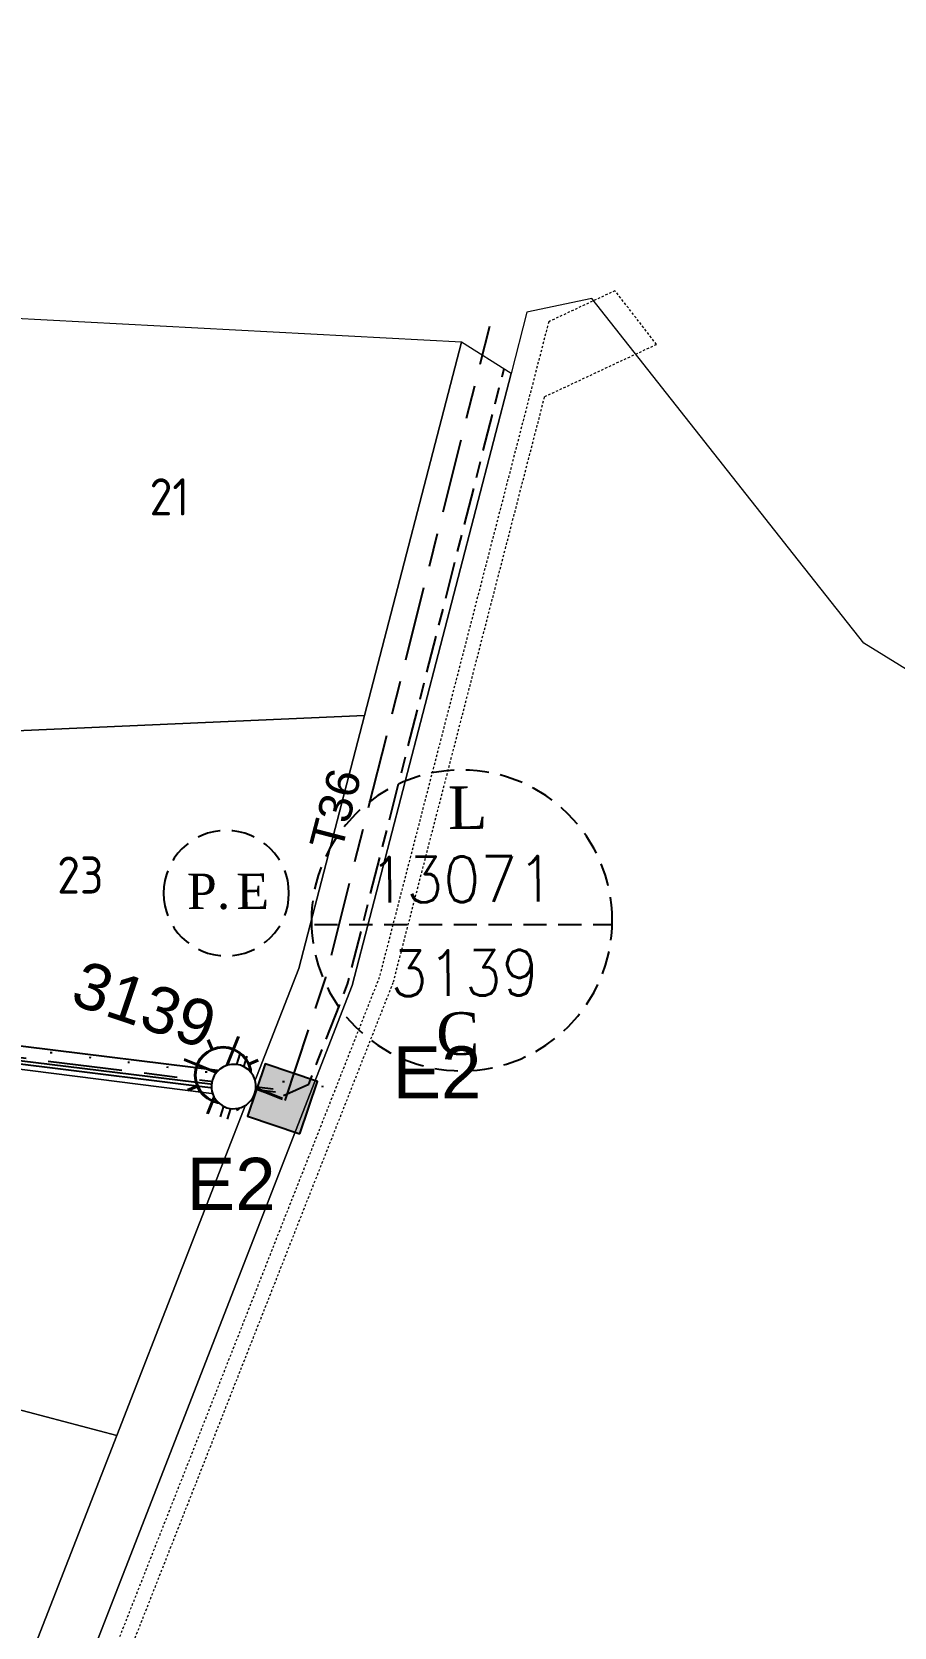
# Model space of a CAD drawing. Header units: metres. Extents: x 297818 to 299097, y 6264861 to 6266140.
# Drawn here: x 298500.6 to 298547, y 6265530.3 to 6265616.2 of the extents above; entities that cross this region are included whole.
import ezdxf
from ezdxf.enums import TextEntityAlignment as Align

# ---------------------------------------------------------------- set-up
doc = ezdxf.new("R2010")
doc.units = ezdxf.units.M
for name, pattern in [('Cable Exist UG', [8.2, 4, -1.2, 1.8, -1.2]), ('Cable Remove', [2, 0, -2]), ('HIDDEN', [0.375, 0.25, -0.125]), ('HIDDEN2', [0.1875, 0.125, -0.0625]), ('IECLCHAINA', [8.2, 4, -1.2, 1.8, -1.2])]:
    doc.linetypes.add(name, pattern=pattern)
doc.layers.get('0').update_dxf_attribs({"color": 6})
doc.layers.add('Cadastre Land Parcels_SP_EXT', color=9, linetype='Continuous', lineweight=5)
doc.layers.add('Cadastre Other Property_SP_EXT', color=9, linetype='HIDDEN', lineweight=5)
for name, color, linetype in [('Equip_LV_NEW', 2, 'Continuous'), ('Equip_SP_SL_EXT', 7, 'Continuous'), ('Mains_LV_EXT', 7, 'Continuous'), ('Mains_LV_NEW_T84', 2, 'Continuous'), ('Notes_LV_MISC', 7, 'Continuous'), ('Notes_SL_MISC', 7, 'Continuous'), ('Notes_SP_MISC', 7, 'Continuous'), ('SupportsUG_SP_LV_SL_EXT', 7, 'Continuous'), ('UG_Details_SP_MISC', 7, 'Continuous')]:
    doc.layers.add(name, color=color, linetype=linetype)
doc.styles.add('AR12', font='Simplex')
doc.styles.add('COLUMN_LABEL', font='arial.ttf')
doc.styles.add('iecARIAL', font='arial.ttf', dxfattribs={"height": 2})
doc.styles.add('iecDevPlan', font='isocp.shx', dxfattribs={"height": 1.8})
doc.styles.add('iecNAME', font='times.ttf')
doc.styles.add('POLE_LABEL', font='arial.ttf')
doc.styles.get("Standard").update_dxf_attribs({"font": 'arial.ttf'})
doc.linetypes.add('Cable New UG', pattern='A,7,-0.25,["x",Standard,S=2,R=0,X=0.2,Y=-0.8],-2.1', length=9.35)

# ---------------------------------------------------------------- blocks, each defined once
blk = doc.blocks.new('COLUMN_EXT')
blk.add_hatch(color=256).paths.add_polyline_path([(-1.485, 1.485), (-1.485, -1.485), (1.485, -1.485), (1.485, 1.485)])
blk.add_lwpolyline([(-1.485, -1.485), (1.485, -1.485), (1.485, 1.485), (-1.485, 1.485)], close=True)
for tag, height, style, flags, p in [('ASSET_NUM', 2.5, 'COLUMN_LABEL', 8, (2, 2)), ('STRUCTURE_PLANT_NUMBER', 0.2, 'POLE_LABEL', 9, (1.813, 0.031)), ('STREET_CODE', 0.2, 'COLUMN_LABEL', 9, (1.813, -0.2))]:
    blk.add_attdef(tag, text='', height=height, dxfattribs=dict(style=style, flags=flags)).set_placement(p, align=Align.MIDDLE_LEFT)
at = {"flags": 9}
for tag, p in [('OWNED_BY', (1.813, -0.6)), ('STATE', (1.813, -0.8)), ('COLUMN_TYPE', (1.813, -0.4)), ('STREETNAME', (1.813, -1.6)), ('SUBURB', (1.813, -1.8)), ('USAGE', (1.813, -1)), ('LEGEND', (1.813, -1.2)), ('LOCATION', (1.813, -1.4)), ('NOTES', (1.813, -2))]:
    blk.add_attdef(tag, text='', height=0.2, dxfattribs=at).set_placement(p, align=Align.MIDDLE_LEFT)
at = {"flags": 1}
blk.add_attdef('Z', (1.813, -2.351), '', height=0.2, dxfattribs=at)
blk = doc.blocks.new('*U155')
at = {"lineweight": 40}
for p, q in [((-4.03, -0.809), (-2.356, 3.368)), ((-4.004, 3.176), (-3.783, 2.658)), ((-1.105, 0.442), (-5.282, 2.116)), ((-1.297, 2.091), (-1.814, 1.869)), ((-5.089, 0.468), (-4.572, 0.689)), ((0, 0), (-1.804, 0.723)), ((-2.382, -0.617), (-2.603, -0.1))]:
    blk.add_line(p, q, dxfattribs=at)
blk.add_circle((-3.193, 1.279), 1.5, dxfattribs=at)
at = {"style": 'iecARIAL', "flags": 8}
blk.add_attdef('ASSET_NUM', (1.5, 1.5), '', height=2.5, dxfattribs=at)
for tag, p, height, flags in [('CONSTRUCTED_VOLTAGE', (0.981, -0.653), 0.2, 9), ('CONTROL_TYPE', (0.981, -0.853), 0.2, 9), ('LANTERN_PURPOSE', (0.981, -1.053), 0.2, 9), ('LNUMBER', (2.181, -3.253), 2.5, 8), ('OPERATING_VOLTAGE', (0.981, -1.653), 0.2, 9), ('ORIENTATION', (0.981, -1.853), 0.2, 9), ('LANTERN_TYPE', (0.981, -1.253), 0.2, 9), ('NO_PHASES', (0.981, -1.453), 0.2, 9), ('OWNED_BY', (0.981, -2.053), 0.2, 9), ('STATE', (0.981, -2.253), 0.2, 9), ('CEXIST', (0.981, -2.653), 0.2, 9), ('USAGE', (0.981, -2.453), 0.2, 9), ('CNEW', (0.981, -2.853), 0.2, 9), ('CNUMBER', (0.981, -3.053), 0.2, 9), ('CREMOVE', (0.981, -3.253), 0.2, 9), ('CREPLACE', (0.981, -3.453), 0.2, 9), ('LKINGHEIGHT', (0.981, -3.653), 0.2, 9), ('LBRACKET', (0.981, -3.853), 0.2, 9), ('LBRACKETVOCAB', (0.981, -4.053), 0.2, 9), ('LCATEGORY', (0.981, -4.253), 0.2, 9), ('LCHARGE1', (0.981, -4.453), 0.2, 9), ('LCHARGE1PERCENT', (0.981, -4.653), 0.2, 9), ('LCHARGE2', (0.981, -4.853), 0.2, 9), ('LCHARGE2PERCENT', (0.981, -5.053), 0.2, 9), ('LCHARGE3', (0.981, -5.253), 0.2, 9), ('LCHARGE3PERCENT', (0.981, -5.453), 0.2, 9), ('LEXIST', (0.981, -5.653), 0.2, 9), ('LLAMP', (0.981, -5.853), 0.2, 9), ('LLAMPVOCAB', (0.981, -6.053), 0.2, 9), ('LMAST', (0.981, -6.253), 0.2, 9), ('LMASTVOCAB', (0.981, -6.453), 0.2, 9), ('LNEW', (0.981, -6.653), 0.2, 9), ('LANTNUMBER', (0.981, -6.853), 0.2, 9), ('LOUTREACH', (0.981, -7.253), 0.2, 9), ('LOUTREACHVOCAB', (0.981, -7.453), 0.2, 9), ('LRATECODE', (0.981, -7.653), 0.2, 9), ('LREMOVE', (0.981, -7.853), 0.2, 9), ('LREPLACE', (0.981, -8.053), 0.2, 9), ('LTYPE', (0.981, -8.253), 0.2, 9), ('LTYPEVOCAB', (0.981, -8.453), 0.2, 9), ('LEGEND', (0.981, -8.653), 0.2, 9), ('STREETNAME', (0.981, -9.253), 0.2, 9), ('SUBURB', (0.981, -9.453), 0.2, 1), ('LOCATION', (0.981, -8.853), 0.2, 9), ('NOTES', (0.981, -9.053), 0.2, 9)]:
    blk.add_attdef(tag, p, '', height=height, dxfattribs=dict(flags=flags))
blk = doc.blocks.new('*U209')
for tag, p, flags in [('OPERATING_VOLTAGE', (1.08, -1.64), 9), ('NO_PHASES', (1.07, -1.92), 9), ('CONSTRUCTED_VOLTAGE', (1.07, -2.19), 9), ('OPERATED_BY', (1.05, -2.9), 9), ('OWNED_BY', (1.06, -3.19), 9), ('ACTUAL_STATUS', (1.09, -2.43), 9), ('MAINTAINED_BY', (1.07, -2.66), 9), ('STATE', (1.05, -4.13), 9), ('SWITCH_TYPE', (1.05, -4.38), 9), ('ORIENTATION', (1.06, -3.43), 9), ('USAGE', (1.07, -3.68), 9), ('NOTES', (1.07, -3.88), 1), ('Z', (1.06, -4.88), 9), ('LEGEND', (1.06, -4.64), 9)]:
    blk.add_attdef(tag, p, '', height=0.2, dxfattribs=dict(flags=flags))
blk.add_wipeout([(25.23, -21.44), (25.12, -21.59), (25.03, -21.76), (24.97, -21.94), (24.92, -22.12), (24.9, -22.3), (24.91, -22.49), (24.93, -22.68), (24.98, -22.86), (25.05, -23.03), (25.15, -23.19), (25.26, -23.34), (25.39, -23.48), (25.54, -23.6), (25.7, -23.69), (25.87, -23.77), (26.05, -23.83), (26.23, -23.86), (26.42, -23.87), (26.61, -23.85), (26.79, -23.81), (26.97, -23.75), (27.14, -23.67), (27.29, -23.56), (27.44, -23.44), (27.56, -23.3), (27.67, -23.15), (27.76, -22.98), (27.82, -22.81), (27.87, -22.63), (27.89, -22.44), (27.88, -22.25), (27.86, -22.07), (27.81, -21.88), (27.74, -21.71), (27.64, -21.55), (27.53, -21.4), (27.4, -21.26), (27.25, -21.15), (27.09, -21.05), (26.92, -20.97), (26.74, -20.92), (26.56, -20.89), (26.37, -20.88), (26.18, -20.89), (26, -20.93), (25.82, -20.99), (25.65, -21.08), (25.5, -21.18), (25.35, -21.3)])
for p, q in [((26.15, -20.9), (26.15, -20.15)), ((26.64, -20.9), (26.64, -20.15)), ((26.15, -23.84), (26.15, -24.59)), ((26.64, -23.84), (26.64, -24.59))]:
    blk.add_line(p, q)
blk.add_lwpolyline([(27.89, -22.37, 1), (24.9, -22.37, 1)], format="xyb", close=True)

msp = doc.modelspace()

# ---------------------------------------------------------------- linework, layer by layer
at = {"layer": 'Cadastre Land Parcels_SP_EXT', "linetype": 'Continuous'}
for points in [[(298599.586, 6265549.822), (298545.374, 6265583.252), (298545.374, 6265583.252), (298541.58, 6265588.055), (298530.721, 6265601.806), (298527.238, 6265601.073), (298526.379, 6265597.768), (298517.828, 6265564.835), (298460.11, 6265416.515), (298455.377, 6265386.036), (298458.714, 6265381.471), (298736.606, 6265338.289)], [(298497.541, 6265542.617), (298505.157, 6265540.616), (298512.23, 6265558.765), (298512.23, 6265558.765), (298480.698, 6265562.769)], [(298499.54, 6265526.202), (298505.157, 6265540.616), (298505.157, 6265540.616), (298497.541, 6265542.617)]]:
    msp.add_lwpolyline(points, dxfattribs=at)
for points in [[(298478.689, 6265565.843), (298488.734, 6265578.05), (298518.496, 6265579.373), (298523.722, 6265599.453), (298497.333, 6265600.863), (298492.124, 6265584.446), (298487.357, 6265581.896), (298476.682, 6265568.918), (298470.127, 6265567.07), (298470.36, 6265566.619), (298470.586, 6265566.166), (298470.807, 6265565.709), (298471.021, 6265565.249), (298471.229, 6265564.787), (298471.431, 6265564.322), (298471.627, 6265563.853), (298478.689, 6265565.843)], [(298455.377, 6265386.036), (298460.11, 6265416.515), (298517.828, 6265564.835), (298526.379, 6265597.768), (298523.722, 6265599.453), (298518.496, 6265579.373), (298514.951, 6265565.754), (298512.23, 6265558.765), (298505.157, 6265540.616), (298499.54, 6265526.202), (298494.742, 6265513.886), (298486.261, 6265492.109), (298482.245, 6265481.763), (298472.43, 6265456.561), (298460.269, 6265425.336), (298457.169, 6265417.378), (298452.39, 6265386.636), (298450.776, 6265376.262), (298456.828, 6265375.817), (298455.377, 6265386.036)], [(298514.951, 6265565.754), (298518.496, 6265579.373), (298488.734, 6265578.05), (298478.689, 6265565.843), (298471.627, 6265563.853), (298471.81, 6265563.387), (298471.986, 6265562.918), (298472.154, 6265562.446), (298472.316, 6265561.972), (298472.47, 6265561.495), (298472.617, 6265561.017), (298472.757, 6265560.535), (298480.472, 6265562.705), (298480.698, 6265562.769), (298512.23, 6265558.765), (298514.951, 6265565.754)]]:
    msp.add_lwpolyline(points, close=True, dxfattribs=at)
at = {"layer": 'Cadastre Other Property_SP_EXT', "linetype": 'HIDDEN2'}
msp.add_lwpolyline([(298457.331, 6265386.608), (298458.123, 6265386.495), (298462.864, 6265419.806), (298520.051, 6265565.023), (298528.192, 6265596.528), (298534.21, 6265599.343), (298531.976, 6265602.229), (298528.408, 6265600.559), (298519.289, 6265565.27), (298478.212, 6265460.962), (298462.085, 6265420.011), (298457.331, 6265386.608)], close=True, dxfattribs=at)
at = {"layer": 'Mains_LV_EXT', "linetype": 'Cable Exist UG', "flags": 128}
msp.add_lwpolyline([(298514.231, 6265558.652), (298516.409, 6265565.268), (298525.24, 6265600.314)], dxfattribs=at)
at = {"layer": 'Mains_LV_EXT', "linetype": 'Cable Remove'}
msp.add_lwpolyline([(298469.822, 6265540.261), (298471.475, 6265546.171), (298471.762, 6265551.39), (298471.343, 6265556.781), (298472.592, 6265561.292), (298480.746, 6265563.833), (298516.333, 6265559.39)], dxfattribs=at)
at = {"layer": 'Mains_LV_NEW_T84', "linetype": 'Cable New UG', "flags": 128}
msp.add_lwpolyline([(298452.694, 6265566.644), (298455.221, 6265567.443), (298455.459, 6265567.119), (298457.231, 6265565.449), (298459.316, 6265562.37), (298460.199, 6265560.59), (298461.224, 6265558.033), (298480.993, 6265563.111), (298513.698, 6265559.105)], dxfattribs=at)
at = {"layer": 'Notes_SL_MISC', "linetype": 'HIDDEN2', "ltscale": 10}
msp.add_line((298515.798, 6265568.116), (298531.774, 6265568.116), dxfattribs=at)
msp.add_lwpolyline([(298515.636, 6265568.338, 1), (298531.831, 6265568.338, 1), (298515.636, 6265568.338)], format="xyb", dxfattribs=at)
at = {"layer": 'Notes_SL_MISC', "linetype": 'HIDDEN', "ltscale": 5, "elevation": -29.973}
msp.add_lwpolyline([(298507.681, 6265569.803, 1), (298514.429, 6265569.803, 1), (298507.681, 6265569.803)], format="xyb", dxfattribs=at)
at = {"layer": 'UG_Details_SP_MISC'}
for p, q in [((298512.328, 6265560.034), (298480.888, 6265563.92)), ((298512.21, 6265559.082), (298480.77, 6265562.968)), ((298512.328, 6265560.034), (298512.269, 6265559.558)), ((298512.21, 6265559.082), (298512.269, 6265559.558))]:
    msp.add_line(p, q, dxfattribs=at)
at = {"layer": 'UG_Details_SP_MISC', "color": 7, "linetype": 'Cable Exist UG', "ltscale": 0.5, "flags": 128}
msp.add_lwpolyline([(298514.128, 6265558.916), (298515.496, 6265559.529), (298517.584, 6265564.902), (298526.011, 6265598.042)], dxfattribs=at)
at = {"layer": 'UG_Details_SP_MISC', "color": 7, "linetype": 'Cable Exist UG', "flags": 128}
msp.add_lwpolyline([(298513.576, 6265559.25), (298480.739, 6265563.317), (298470.51, 6265560.401)], dxfattribs=at)

# ---------------------------------------------------------------- block references
at = {"layer": 'Equip_SP_SL_EXT'}
msp.add_blockref('*U155', (298514.075, 6265558.729), dxfattribs=at)
at = {"layer": 'SupportsUG_SP_LV_SL_EXT'}
ref = msp.add_blockref('COLUMN_EXT', (298514.075, 6265558.729), dxfattribs=dict(at, rotation=71.31969446470575))
ref.add_attrib('ASSET_NUM', '3139', dxfattribs={"layer": '0', "height": 2.5, "rotation": 341.28347, "style": 'COLUMN_LABEL'}).set_placement((298503.373, 6265566.241), align=Align.TOP_LEFT)

# ---------------------------------------------------------------- texts
at = {"layer": 'Cadastre Land Parcels_SP_EXT', "style": 'iecDevPlan'}
for s, p in [('21', (298506.927, 6265590.132)), ('23', (298501.953, 6265569.776))]:
    msp.add_text(s, height=2, dxfattribs=at).set_placement(p)
at = {"layer": 'Mains_LV_EXT'}
msp.add_text('T36', height=1.8, rotation=75.36523, dxfattribs=at).set_placement((298517.253, 6265571.992))
at = {"layer": 'Notes_LV_MISC', "color": 2, "linetype": 'Cable New UG', "insert": (298508.926, 6265555.558), "char_height": 2.8, "attachment_point": 1, "style": 'iecARIAL'}
msp.add_mtext_dynamic_manual_height_columns('E2', width=12.86037, gutter_width=10, heights=[2.8], dxfattribs=at)
at = {"layer": 'Notes_SL_MISC', "linetype": 'IECLCHAINA', "lineweight": 0, "style": 'iecNAME'}
for s, height, p in [('L', 2.293, (298523, 6265573.253)), ('P.', 1.9104, (298508.945, 6265568.942, -29.973)), ('E', 1.91, (298511.602, 6265568.942, -29.973)), ('C', 2.293, (298522.364, 6265561.091))]:
    msp.add_text(s, height=height, rotation=0.41928, dxfattribs=at).set_placement(p)
at = {"layer": 'Notes_SL_MISC', "lineweight": 0, "style": 'AR12', "width": 0.948629}
for s, p in [('13071', (298523.75, 6265568.588, 35.967)), ('3139', (298523.903, 6265563.547, 35.967))]:
    msp.add_text(s, height=2.4538, rotation=0.39044, dxfattribs=at).set_placement(p, align=Align.BOTTOM_CENTER)
at = {"layer": 'Notes_SP_MISC', "color": 2, "linetype": 'Cable New UG', "insert": (298520.005, 6265561.558), "char_height": 2.8, "attachment_point": 1, "style": 'iecARIAL'}
msp.add_mtext_dynamic_manual_height_columns('E2', width=12.86037, gutter_width=10, heights=[2.8], dxfattribs=at)

# ---------------------------------------------------------------- next in the draw order: block references
at = {"layer": 'Equip_LV_NEW', "linetype": 'Continuous', "xscale": 0.7999999999999999, "yscale": 0.7999999999999999, "zscale": 0.7999999999999999, "rotation": 342.3559092813571}
msp.add_blockref('*U209', (298496.755, 6265582.851), dxfattribs=at)

# ---------------------------------------------------------------- next in the draw order: linework, layer by layer
at = {"color": 2, "linetype": 'Cable New UG', "ltscale": 0.5}
msp.add_circle((298457.335, 6265500.668), 639.422, dxfattribs=at)

doc.saveas('drawing.dxf')
